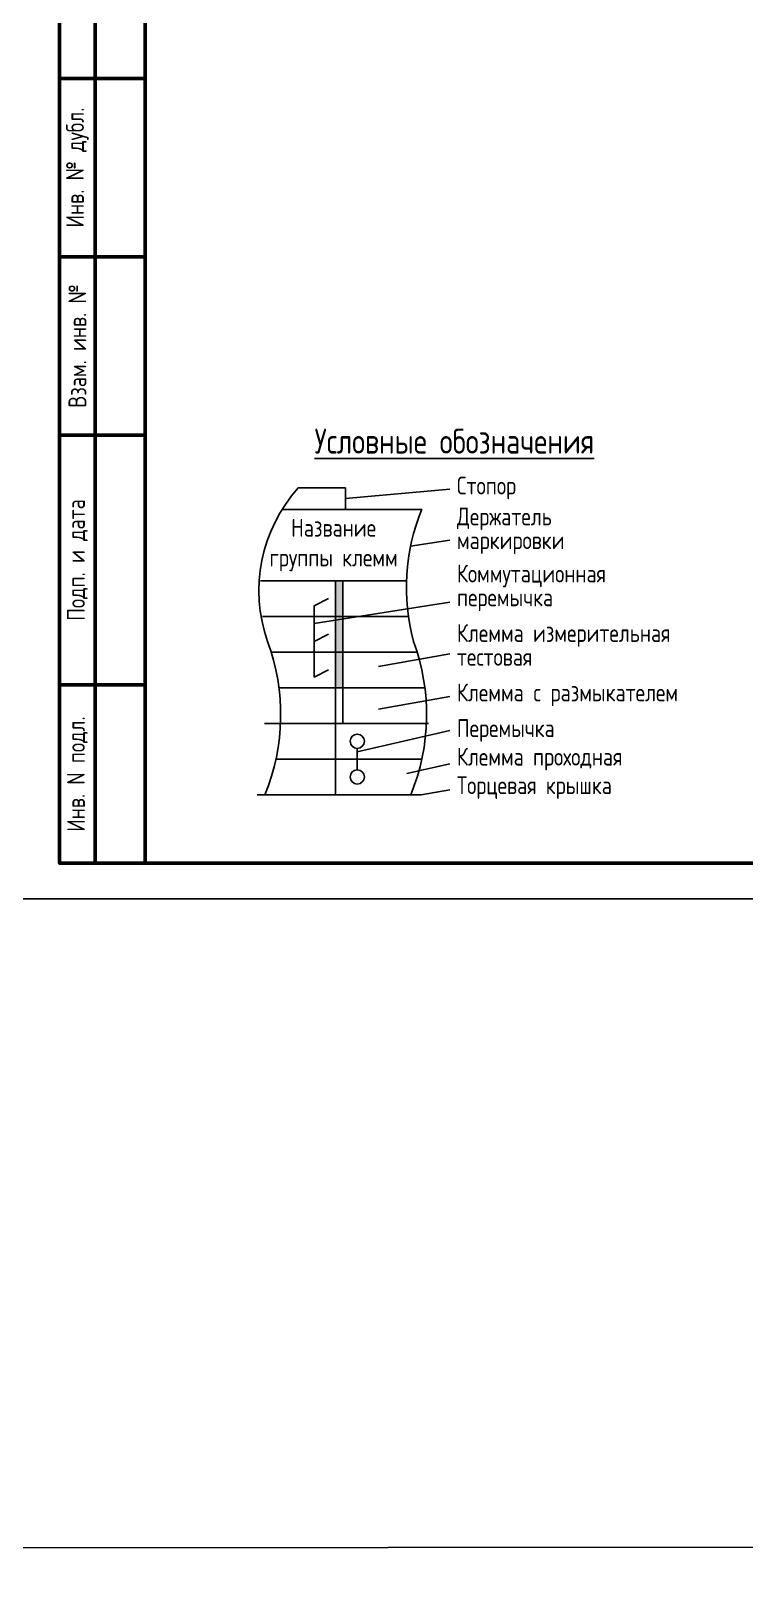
# Model space of a CAD drawing. Header units: millimetres. Extents: x -1043 to 5194, y -96 to 1568.
# Drawn here: x 4204 to 4304.1, y -96 to 121.6 of the extents above; entities that cross this region are included whole.
import ezdxf

# ---------------------------------------------------------------- set-up
doc = ezdxf.new("R2010")
doc.units = ezdxf.units.MM
doc.styles.add('Gost_type_A', font='GOST_A.TTF')

# ---------------------------------------------------------------- blocks, each defined once
blk = doc.blocks.new('Штамп левый нижний')
at = {"lineweight": 50}
for points in [[(-12, 145), (-7, 145), (-7, 110), (-12, 110)], [(-7, 145), (0, 145), (0, 110), (-7, 110)], [(-12, 110), (-7, 110), (-7, 85), (-12, 85)], [(-7, 110), (0, 110), (0, 85), (-7, 85)], [(-12, 85), (-7, 85), (-7, 60), (-12, 60)], [(-7, 85), (0, 85), (0, 60), (-7, 60)], [(-12, 60), (-7, 60), (-7, 25), (-12, 25)], [(-7, 60), (0, 60), (0, 25), (-7, 25)], [(-12, 25), (-7, 25), (-7, 0), (-12, 0)], [(-7, 25), (0, 25), (0, 0), (-7, 0)]]:
    blk.add_lwpolyline(points, close=True, dxfattribs=at)
at = {"char_height": 2.5, "attachment_point": 5, "rotation": 90, "style": 'Gost_type_A'}
for s, insert, width in [('Подп. и дата', (-9.5, 127.5), 35), ('Инв. № дубл.', (-9.5, 97.5), 25), ('Взам. инв. №', (-9.5, 72.5), 25), ('Подп. и дата', (-9.5, 42.5), 35), ('Инв. N подл.', (-9.5, 12.5), 25)]:
    blk.add_mtext(s, dxfattribs=dict(at, insert=insert, width=width))

msp = doc.modelspace()

# ---------------------------------------------------------------- hatches: boundary and pattern name
h = msp.add_hatch(color=256)
h.dxf.hatch_style = 1
h.paths.add_polyline_path([(4247.71, 44.6), (4246.71, 44.6), (4246.71, 29.6), (4247.71, 29.6)])

# ---------------------------------------------------------------- linework, layer by layer
for p, q in [((4248.07, 56.1), (4262.71, 57.42)), ((4239.21, 54.6), (4258.79, 54.6)), ((4257.22, 49.45), (4262.71, 50.29)), ((4236.19, 44.6), (4256.65, 44.6)), ((4246.71, 14.6), (4246.71, 44.6)), ((4247.71, 39.6), (4247.71, 44.6)), ((4243.71, 38.6), (4262.71, 41.6)), ((4256.91, 39.6), (4236.45, 39.6)), ((4236.45, 39.6), (4256.91, 39.6)), ((4247.71, 24.6), (4247.71, 39.6)), ((4258.13, 34.6), (4237.67, 34.6)), ((4237.67, 34.6), (4258.13, 34.6)), ((4252.71, 32.6), (4262.71, 34.37)), ((4259.22, 29.6), (4238.76, 29.6)), ((4238.76, 29.6), (4259.22, 29.6)), ((4259.22, 29.6), (4238.76, 29.6)), ((4238.76, 29.6), (4259.22, 29.6)), ((4252.71, 26.6), (4262.71, 28.37)), ((4236.71, 24.6), (4259.71, 24.6)), ((4259.43, 24.6), (4238.97, 24.6)), ((4238.97, 24.6), (4259.43, 24.6)), ((4249.71, 20.6), (4262.71, 23.6)), ((4258.79, 19.6), (4238.33, 19.6)), ((4238.33, 19.6), (4258.79, 19.6)), ((4249.74, 19.6), (4249.74, 21.1)), ((4249.74, 18.1), (4249.74, 19.6)), ((4256.71, 17.56), (4262.71, 18.94)), ((4262.71, 15.27), (4258.71, 14.6)), ((4235.71, 14.6), (4258.71, 14.6)), ((4236.78, 14.6), (4257.24, 14.6))]:
    msp.add_line(p, q)
for points in [[(-1042.57, 612), (5193.89, 618), (5193.89, -90), (-1042.57, -96)], [(4497, 420), (4497, 0), (4200, 0), (4200, 420)]]:
    msp.add_lwpolyline(points, close=True)
at = {"lineweight": 50}
msp.add_lwpolyline([(4492, 415), (4492, 5), (4220, 5), (4220, 415)], close=True, dxfattribs=at)
for points in [[(4241.46, 57.6), (4248.07, 57.6), (4248.07, 54.6), (4239.21, 54.6)], [(4245.71, 42.1), (4243.71, 41.1), (4243.71, 36.1), (4245.71, 37.1)], [(4245.71, 37.1), (4243.71, 36.1), (4243.71, 31.1), (4245.71, 32.1)]]:
    msp.add_lwpolyline(points)
for centre in [(4249.74, 22.1), (4249.74, 17.1)]:
    msp.add_circle(centre, 1)
for centre, radius, start, end in [((4257.55, 43.2), 21.6, 138.181, 199.2333), ((4285.64, 43.61), 29.02, 157.7321, 195.0211), ((4209.46, 25.83), 29.54, 337.6521, 20.3143), ((4229.92, 25.83), 29.54, 337.6521, 20.3143)]:
    msp.add_arc(centre, radius, start, end)

# ---------------------------------------------------------------- block references
msp.add_blockref('Штамп левый нижний', (4220, 5))

# ---------------------------------------------------------------- texts
at = {"attachment_point": 5, "style": 'Gost_type_A'}
for s, insert, char_height, width in [('{\\LУсловные обозначения}', (4263.35, 64.16), 3.5, 75), ('Название группы клемм', (4246.42, 49.6), 2.5, 20.4592)]:
    msp.add_mtext(s, dxfattribs=dict(at, insert=insert, char_height=char_height, width=width))
at = {"char_height": 2.5, "attachment_point": 4, "line_spacing_factor": 0.8, "style": 'Gost_type_A'}
for s, insert, width in [('Стопор', (4263.71, 57.6), 44), ('Держатель\\Pмаркировки', (4263.71, 51.6), 38.7538), ('Коммутационная\\Pперемычка', (4263.71, 43.6), 44), ('Клемма измерительная\\Pтестовая', (4263.71, 35.6), 55.1103), ('Клемма c размыкателем', (4263.71, 28.6), 55.1103), ('Перемычка', (4263.71, 23.6), 49.9213), ('Клемма проходная', (4263.71, 19.6), 44), ('Торцевая крышка', (4263.71, 15.6), 44)]:
    msp.add_mtext(s, dxfattribs=dict(at, insert=insert, width=width))

doc.saveas('drawing.dxf')
